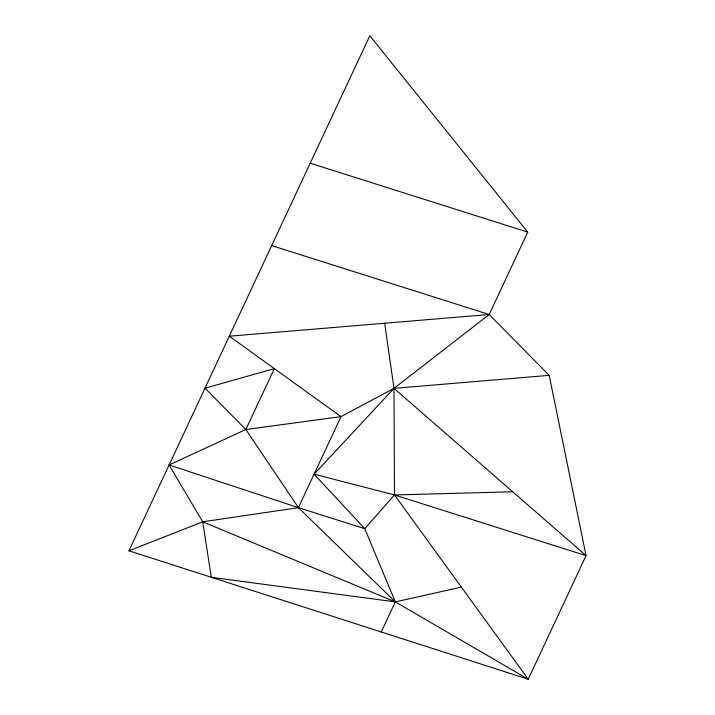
<?xml version="1.0" encoding="UTF-8"?>
<svg xmlns="http://www.w3.org/2000/svg" width="715" height="715" viewBox="0 0 715 715"><rect width="100%" height="100%" fill="white"/><g stroke="black" fill="none" stroke-linecap="round" stroke-linejoin="round"><path stroke-width="1.07" d="M384.688 323.234L393.974 388.361L394.483 494.95L528.242 679.25L128.95 550.8L369.816 35.75L527.733 232.107L489.194 314.511L393.974 388.361L314.1 474.17L364.766 528.68L395.315 601.896L528.242 679.25L586.05 555.635L549.183 375.348L489.194 314.511L271.673 245.603M381.256 631.971L395.315 601.896L211.309 577.3L202.703 521.798L169.097 464.965L245.853 429.518L274.337 368.618L204.999 388.2L245.853 429.518L298.432 507.668L395.315 601.896L461.363 587.104M549.183 375.348L393.974 388.361L341.01 416.631L245.853 429.518M128.95 550.8L202.703 521.798L298.432 507.668L364.766 528.68L394.483 494.95L512.718 491.777M489.194 314.511L229.309 336.202L341.01 416.631L298.432 507.668L169.097 464.965M314.1 474.17L394.483 494.95L586.05 555.635L393.974 388.361M310.212 163.199L527.733 232.107M202.703 521.798L395.315 601.896"/></g></svg>
